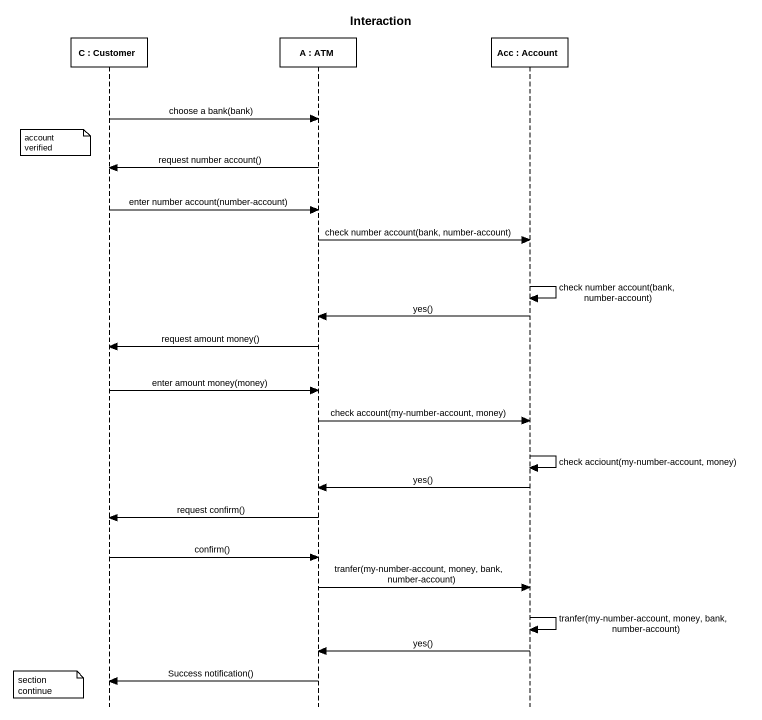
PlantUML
@startuml
title Interaction
hide footbox
participant "C : Customer" as C_Customer
participant "A : ATM" as A_ATM
participant "Acc : Account" as Acc_Account

C_Customer -> A_ATM : choose a bank(bank)
note left of C_Customer : account verified
A_ATM -> C_Customer : request number account()
C_Customer -> A_ATM : enter number account(number-account)
A_ATM -> Acc_Account : check number account(bank, number-account)
Acc_Account -> Acc_Account : check number account(bank, number-account)
Acc_Account -> A_ATM : yes()
A_ATM -> C_Customer : request amount money()
C_Customer -> A_ATM : enter amount money(money)
A_ATM -> Acc_Account : check account(my-number-account, money)
Acc_Account -> Acc_Account : check acciount(my-number-account, money)
Acc_Account -> A_ATM : yes()
A_ATM -> C_Customer : request confirm()
C_Customer -> A_ATM : confirm()
A_ATM -> Acc_Account : tranfer(my-number-account, money, bank, number-account)
Acc_Account -> Acc_Account : tranfer(my-number-account, money, bank, number-account)
Acc_Account -> A_ATM : yes()
A_ATM -> C_Customer : Success notification()
note left of C_Customer : section continue
@enduml
